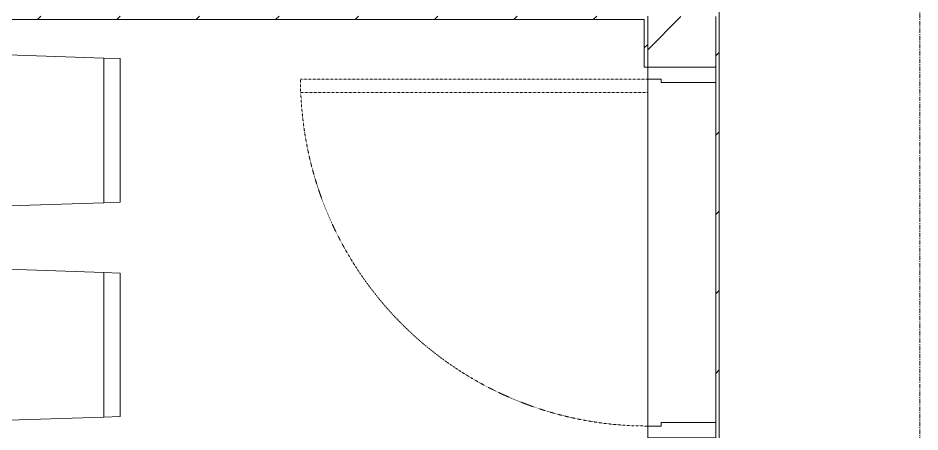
# Model space of a CAD drawing. Header units: millimetres. Extents: x -24439 to 198341, y -52871 to 149926.
# Drawn here: x 40003 to 42653, y 55414 to 56631 of the extents above; entities that cross this region are included whole.
import ezdxf

# ---------------------------------------------------------------- set-up
doc = ezdxf.new("R2010")
doc.units = ezdxf.units.MM
doc.linetypes.add('Grid Line', pattern=[22.225, 12.7, -3.175, 3.175, -3.175])
doc.linetypes.add('NET VAN', pattern=[1.06, 0.53, -0.53])
for name, color, linetype, lineweight in [('0-1', 7, 'Continuous', 5), ('A-DETL-GENF-2', 9, 'NET VAN', 9), ('A-DOOR', 31, 'Continuous', 9), ('A-DOOR-FRAM', 31, 'Continuous', 9), ('A-FLOR-1', 9, 'Continuous', 9), ('A-WALL', 113, 'Continuous', 9), ('A-WALL-3', 113, 'Continuous', 18), ('A-WALL-PATT-2', 9, 'Continuous', 9), ('A-WALL-PATT-3', 111, 'Continuous', 9), ('I-FURN-1', 9, 'Continuous', 9), ('I-WALL-1', 253, 'Continuous', 18), ('I-WALL-3', 2, 'Continuous', 18), ('S-GRID-1', 1, 'Grid Line', 9)]:
    doc.layers.add(name, color=color, linetype=linetype, lineweight=lineweight)
pattern_1 = [(45, (0, 0), (-116.6726, 116.6726), [])]

# ---------------------------------------------------------------- blocks, each defined once
blk = doc.blocks.new('RES_BAN AN 1 - RES_BAN AN 1-V95-TKCS_MB ĐỊNH VỊ CAO ĐỘ THIẾT KẾ')
at = {"layer": 'I-FURN-1'}
for p, q in [((-425, 0), (-425, -1275)), ((425, -1275), (425, 0)), ((-761.9, -113.5), (-425, -102.3)), ((-425, -102.3), (-425, -549.7)), ((425, -102.3), (425, -549.7)), ((761.9, -113.5), (425, -102.3)), ((-761.9, -113.5), (-809.6, -115.1)), ((-809.6, -115.1), (-809.6, -536.9)), ((-761.9, -538.5), (-761.9, -113.5)), ((-761.9, -538.5), (-761.9, -113.5)), ((761.9, -538.5), (761.9, -113.5)), ((761.9, -113.5), (761.9, -538.5)), ((809.6, -115.1), (761.9, -113.5)), ((809.6, -536.9), (809.6, -115.1)), ((-809.6, -536.9), (-761.9, -538.5)), ((-425, -549.7), (-761.9, -538.5)), ((425, -549.7), (761.9, -538.5)), ((761.9, -538.5), (809.6, -536.9)), ((-761.9, -743.8), (-425, -732.5)), ((-425, -732.5), (-425, -1180)), ((425, -732.5), (425, -1180)), ((761.9, -743.8), (425, -732.5)), ((-809.6, -745.3), (-761.9, -743.8)), ((-809.6, -1167.2), (-809.6, -745.3)), ((-761.9, -1168.8), (-761.9, -743.8)), ((-761.9, -743.8), (-761.9, -1168.8)), ((761.9, -743.8), (809.6, -745.3)), ((761.9, -1168.8), (761.9, -743.8)), ((761.9, -1168.8), (761.9, -743.8)), ((809.6, -745.3), (809.6, -1167.2)), ((-761.9, -1168.8), (-809.6, -1167.2)), ((-425, -1180), (-761.9, -1168.8)), ((425, -1180), (761.9, -1168.8)), ((809.6, -1167.2), (761.9, -1168.8)), ((-425, -1275), (425, -1275))]:
    blk.add_line(p, q, dxfattribs=at)
blk = doc.blocks.new('NCV_TKTC_TANG 1_rvt-1-TKCS_MB ĐỊNH VỊ CAO ĐỘ THIẾT KẾ')
at = {"layer": 'A-WALL-PATT-2'}
h = blk.add_hatch(dxfattribs=at)
h.set_pattern_fill('FP_3', color=256, style=0, pattern_type=2)
h.set_pattern_definition(pattern_1)
h.paths.add_polyline_path([(38152.6, 56626.9), (41842.6, 56626.9), (41842.6, 56636.9), (38042.6, 56636.9), (38042.6, 56626.9), (38052.6, 56626.9)])
h = blk.add_hatch(dxfattribs=at)
h.set_pattern_fill('FP_3', color=256, style=0, pattern_type=2)
h.set_pattern_definition(pattern_1)
h.paths.add_polyline_path([(41842.6, 53636.9), (41852.6, 53636.9), (41852.6, 55396.9), (41842.6, 55396.9), (41842.6, 53646.9)])
h.paths.add_polyline_path([(41852.6, 56486.9), (41852.6, 56636.9), (41842.6, 56636.9), (41842.6, 56486.9)])
at = {"layer": 'A-FLOR-1'}
for p, q in [((41852.6, 55431.9), (41852.6, 56451.9)), ((41852.6, 56451.9), (41852.6, 55431.9))]:
    blk.add_line(p, q, dxfattribs=at)
at = {"layer": 'I-WALL-1'}
for p, q in [((41852.6, 56486.9), (41852.6, 56636.9)), ((38042.6, 56626.9), (41842.6, 56626.9)), ((41842.6, 56626.9), (41842.6, 56486.9)), ((41842.6, 56486.9), (41852.6, 56486.9))]:
    blk.add_line(p, q, dxfattribs=at)
at = {"layer": 'I-FURN-1'}
blk.add_blockref('RES_BAN AN 1 - RES_BAN AN 1-V95-TKCS_MB ĐỊNH VỊ CAO ĐỘ THIẾT KẾ', (39492.6, 56626.9), dxfattribs=at)
blk = doc.blocks.new('FD_05 - FD_05-1000x2200mm-835434-TKCS_MB ĐỊNH VỊ CAO ĐỘ THIẾT KẾ')
at = {"layer": 'A-DETL-GENF-2'}
for p, q in [((470, 100), (470, 1120)), ((470, 1120), (510, 1120)), ((510, 1120), (510, 100)), ((510, 100), (470, 100))]:
    blk.add_line(p, q, dxfattribs=at)
blk.add_arc((510, 100), 1020, 92.2475, 180, dxfattribs=at)
at = {"layer": 'A-DOOR-FRAM'}
for p, q in [((-510, 100), (-545, 100)), ((-545, 100), (-545, -100)), ((-510, 60), (-510, 100)), ((545, 100), (510, 100)), ((510, 100), (510, 60)), ((545, -100), (545, 100)), ((-500, 60), (-510, 60)), ((-500, -100), (-500, 60)), ((510, 60), (500, 60)), ((500, 60), (500, -100)), ((-545, -100), (-500, -100)), ((500, -100), (545, -100))]:
    blk.add_line(p, q, dxfattribs=at)

msp = doc.modelspace()

# ---------------------------------------------------------------- hatches: boundary and pattern name
at = {"layer": 'A-WALL-PATT-3'}
h = msp.add_hatch(dxfattribs=at)
h.set_pattern_fill('FP_1', color=256, style=0, pattern_type=2)
h.set_pattern_definition([(45, (0, 0), (-124.4508, 124.4508), [])])
h.paths.add_polyline_path([(42052.6, 53636.9), (42052.6, 55396.9), (41852.6, 55396.9), (41852.6, 53636.9)])
h.paths.add_polyline_path([(41852.6, 56486.9), (42052.6, 56486.9), (42052.6, 56635.3), (41852.6, 56635.3)])
h.paths.add_polyline_path([(42052.6, 56835.3), (42052.6, 57686.9), (41852.6, 57686.9), (41852.6, 56835.3)])
h = msp.add_hatch(dxfattribs=at)
h.set_pattern_fill('FP_8', color=256, style=0, pattern_type=2)
h.set_pattern_definition(pattern_1)
h.paths.add_polyline_path([(42052.6, 53636.9), (42062.6, 53636.9), (42062.6, 57686.9), (42052.6, 57686.9), (42052.6, 53678.3)])

# ---------------------------------------------------------------- linework, layer by layer
at = {"layer": 'A-WALL'}
msp.add_line((41852.6, 55431.9), (41852.6, 56451.9), dxfattribs=at)
at = {"layer": 'A-WALL-3'}
for p, q in [((41852.6, 56635.3), (41852.6, 56486.9)), ((42052.6, 56486.9), (42052.6, 56635.3))]:
    msp.add_line(p, q, dxfattribs=at)
at = {"layer": 'I-WALL-3'}
for p, q in [((42062.6, 53646.9), (42062.6, 57676.9)), ((42052.6, 56441.9), (42052.6, 55441.9))]:
    msp.add_line(p, q, dxfattribs=at)
at = {"layer": 'S-GRID-1'}
msp.add_line((42652.6, 20960.6), (42652.6, 80482.7), dxfattribs=at)

# ---------------------------------------------------------------- block references
at = {"layer": '0-1'}
msp.add_blockref('NCV_TKTC_TANG 1_rvt-1-TKCS_MB ĐỊNH VỊ CAO ĐỘ THIẾT KẾ', (0, 0), dxfattribs=at)
at = {"layer": 'A-DOOR', "rotation": 89.99999999999991}
msp.add_blockref('FD_05 - FD_05-1000x2200mm-835434-TKCS_MB ĐỊNH VỊ CAO ĐỘ THIẾT KẾ', (41952.6, 55941.9), dxfattribs=at)

doc.saveas('drawing.dxf')
